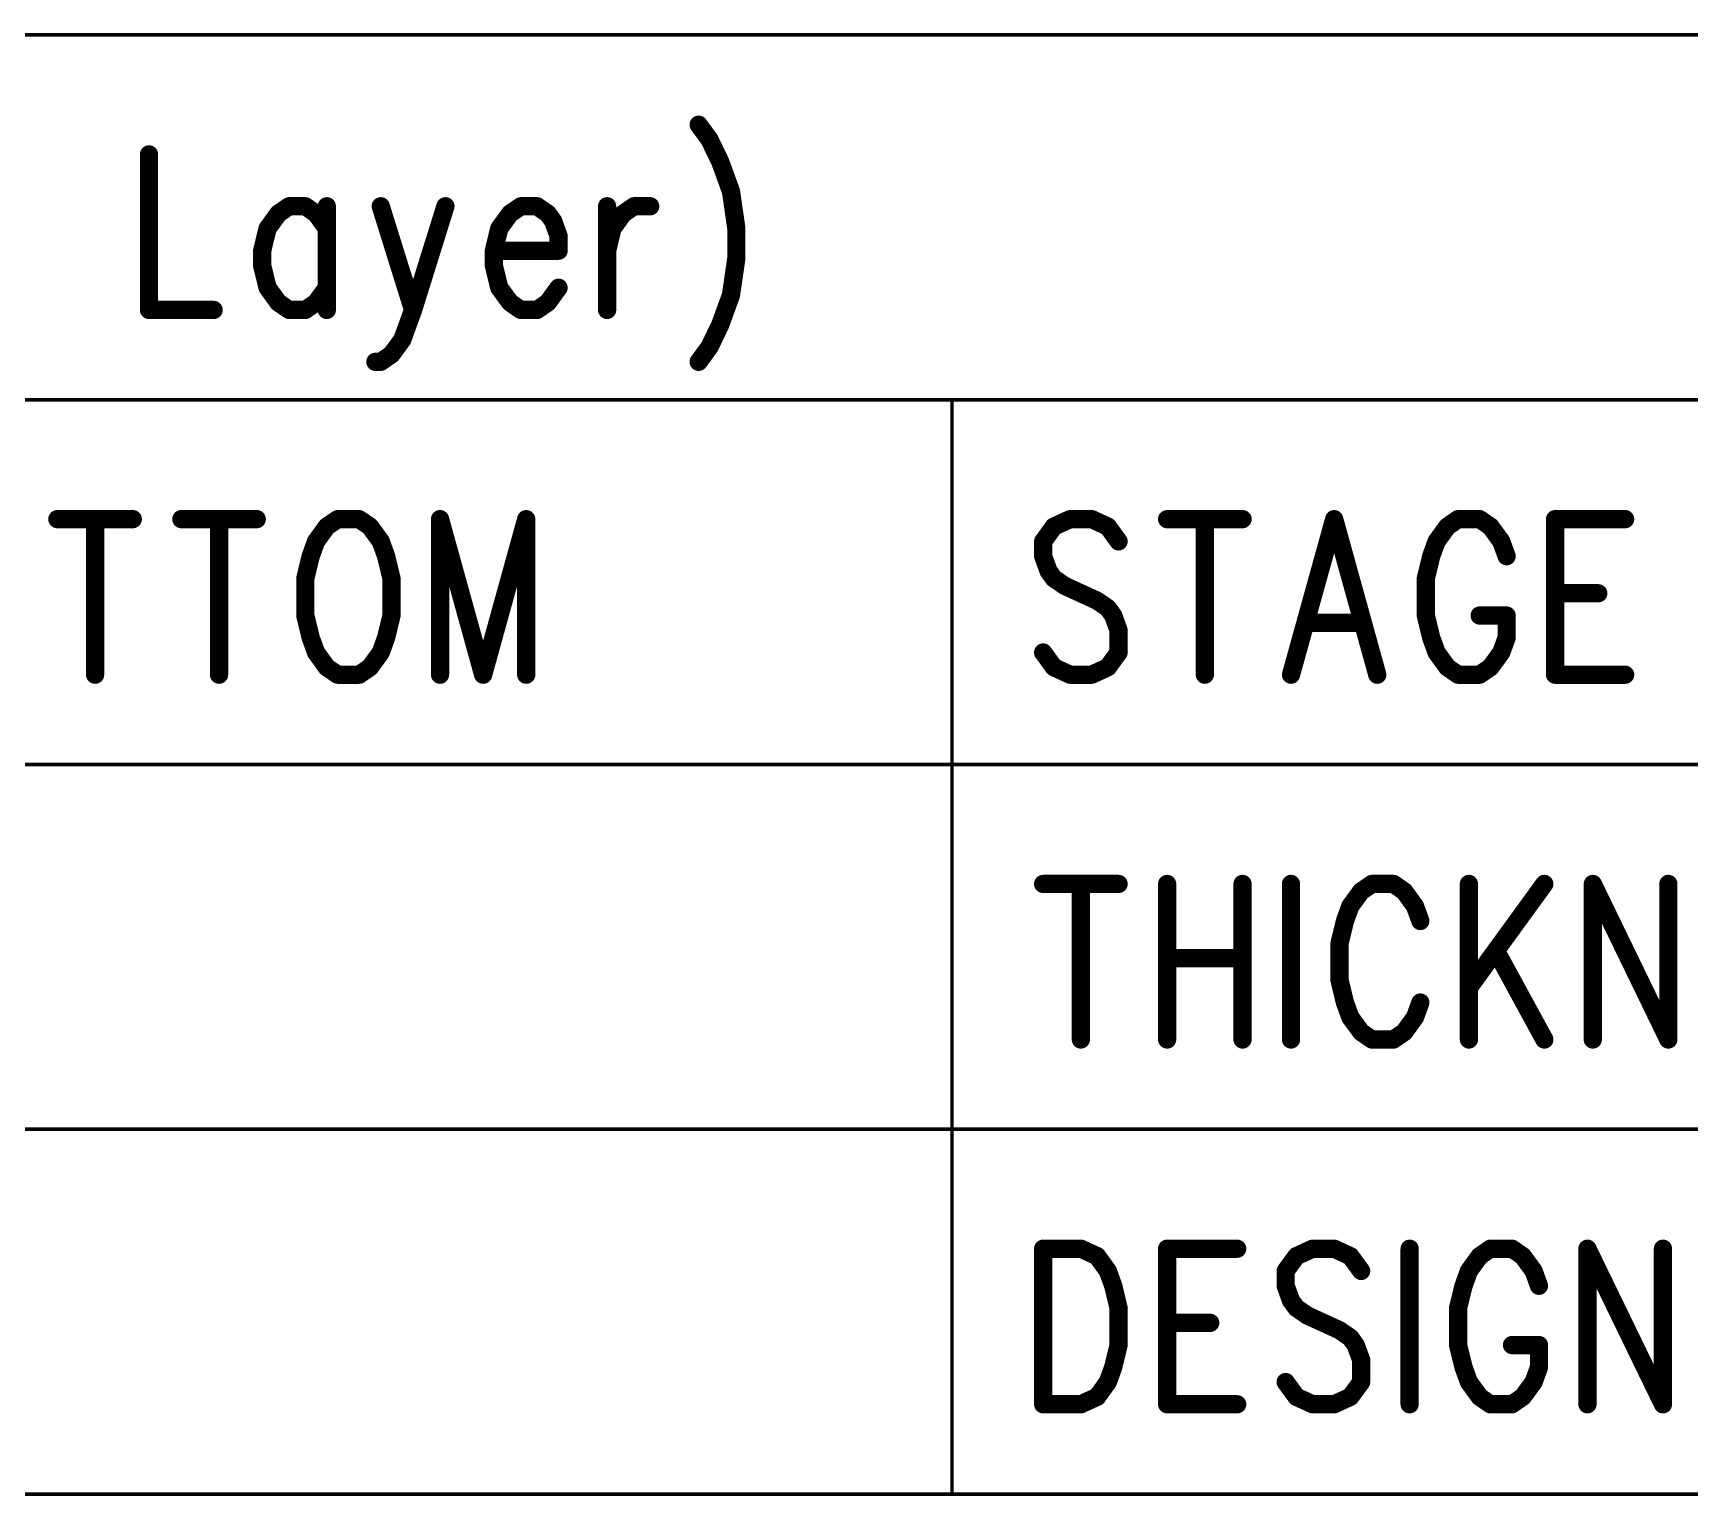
# Model space of a CAD drawing. Extents: x 100 to 128.6, y 94 to 134.1.
# Drawn here: x 107.481 to 112.023, y 93.995 to 98.005 of the extents above; entities that cross this region are included whole.
import ezdxf

# ---------------------------------------------------------------- set-up
doc = ezdxf.new("R2010")
doc.units = 0
doc.layers.get('0').update_dxf_attribs({"linetype": 'CONTINUOUS'})
doc.layers.add('MASK-BOTTOM_PHO', color=5, linetype='CONTINUOUS')
doc.layers.add('SILK-BOTTOM_PHO', color=14, linetype='CONTINUOUS')

# ---------------------------------------------------------------- blocks, each defined once
blk = doc.blocks.new('ROUND_117')
at = {"const_width": 0.02502}
blk.add_lwpolyline([(-0.01251, 0, 1), (0.01251, 0, 1)], format="xyb", close=True, dxfattribs=at)
blk = doc.blocks.new('ROUND_233')
at = {"const_width": 0.004952}
blk.add_lwpolyline([(-0.002476, 0, 1), (0.002476, 0, 1)], format="xyb", close=True, dxfattribs=at)

msp = doc.modelspace()

# ---------------------------------------------------------------- linework, layer by layer
at = {"layer": 'MASK-BOTTOM_PHO'}
for points, const_width in [([(121.249948, 98.000058), (100.24999, 98.000058)], 0.009906), ([(109.305598, 97.753932), (109.335316, 97.713292)], 0.050038), ([(109.335316, 97.713292), (109.36478, 97.652332)], 0.050038), ([(107.79887, 97.672652), (107.79887, 97.246186)], 0.050038), ([(109.36478, 97.652332), (109.394244, 97.571052)], 0.050038), ([(108.182918, 97.530412), (108.153454, 97.510092)], 0.050038), ([(108.227368, 97.530412), (108.182918, 97.530412)], 0.050038), ([(108.256832, 97.510092), (108.227368, 97.530412)], 0.050038), ([(108.286296, 97.530412), (108.286296, 97.246186)], 0.050038), ([(108.434124, 97.530412), (108.52277, 97.246186)], 0.050038), ([(108.611416, 97.530412), (108.52277, 97.246186)], 0.050038), ([(108.818172, 97.530412), (108.788708, 97.510092)], 0.050038), ([(108.862622, 97.530412), (108.818172, 97.530412)], 0.050038), ([(108.892086, 97.510092), (108.862622, 97.530412)], 0.050038), ([(109.054646, 97.530412), (109.054646, 97.246186)], 0.050038), ([(109.098842, 97.510092), (109.128306, 97.530412)], 0.050038), ([(109.128306, 97.530412), (109.172756, 97.530412)], 0.050038), ([(109.394244, 97.571052), (109.408976, 97.469452)], 0.050038), ([(108.153454, 97.510092), (108.12399, 97.469452)], 0.050038), ([(108.286296, 97.469452), (108.256832, 97.510092)], 0.050038), ([(108.788708, 97.510092), (108.75899, 97.469452)], 0.050038), ([(108.906818, 97.489772), (108.892086, 97.510092)], 0.050038), ([(108.92155, 97.449132), (108.906818, 97.489772)], 0.050038), ([(109.069378, 97.469452), (109.098842, 97.510092)], 0.050038), ([(108.12399, 97.469452), (108.109004, 97.408492)], 0.050038), ([(108.75899, 97.469452), (108.744258, 97.408492)], 0.050038), ([(108.92155, 97.408492), (108.92155, 97.449132)], 0.050038), ([(109.054646, 97.408492), (109.069378, 97.469452)], 0.050038), ([(109.408976, 97.469452), (109.408976, 97.388172)], 0.050038), ([(108.109004, 97.408492), (108.109004, 97.367852)], 0.050038), ([(108.744258, 97.408492), (108.92155, 97.408492)], 0.050038), ([(108.744258, 97.408492), (108.744258, 97.367852)], 0.050038), ([(108.109004, 97.367852), (108.12399, 97.307146)], 0.050038), ([(108.744258, 97.367852), (108.75899, 97.307146)], 0.050038), ([(109.408976, 97.388172), (109.394244, 97.286826)], 0.050038), ([(108.12399, 97.307146), (108.153454, 97.266506)], 0.050038), ([(108.256832, 97.266506), (108.286296, 97.307146)], 0.050038), ([(108.75899, 97.307146), (108.788708, 97.266506)], 0.050038), ([(108.892086, 97.266506), (108.92155, 97.307146)], 0.050038), ([(108.153454, 97.266506), (108.182918, 97.246186)], 0.050038), ([(108.227368, 97.246186), (108.256832, 97.266506)], 0.050038), ([(108.788708, 97.266506), (108.818172, 97.246186)], 0.050038), ([(108.862622, 97.246186), (108.892086, 97.266506)], 0.050038), ([(109.394244, 97.286826), (109.36478, 97.205546)], 0.050038), ([(107.79887, 97.246186), (107.976162, 97.246186)], 0.050038), ([(108.182918, 97.246186), (108.227368, 97.246186)], 0.050038), ([(108.52277, 97.246186), (108.493306, 97.164906)], 0.050038), ([(108.818172, 97.246186), (108.862622, 97.246186)], 0.050038), ([(108.493306, 97.164906), (108.463588, 97.124266)], 0.050038), ([(109.36478, 97.205546), (109.335316, 97.144586)], 0.050038), ([(108.463588, 97.124266), (108.434124, 97.103946)], 0.050038), ([(109.335316, 97.144586), (109.305598, 97.103946)], 0.050038), ([(108.434124, 97.103946), (108.419392, 97.103946)], 0.050038), ([(115.750086, 97.00006), (100.000054, 97.00006)], 0.009906), ([(110.000034, 97.00006), (110.000034, 94.000066)], 0.009906), ([(107.547664, 96.672654), (107.75442, 96.672654)], 0.050038), ([(107.651042, 96.672654), (107.651042, 96.246188)], 0.050038), ([(107.887516, 96.672654), (108.094272, 96.672654)], 0.050038), ([(107.990894, 96.672654), (107.990894, 96.246188)], 0.050038), ([(108.316014, 96.672654), (108.286296, 96.652334)], 0.050038), ([(108.374942, 96.672654), (108.316014, 96.672654)], 0.050038), ([(108.40466, 96.652334), (108.374942, 96.672654)], 0.050038), ([(108.596684, 96.672654), (108.596684, 96.246188)], 0.050038), ([(108.596684, 96.672654), (108.714794, 96.246188)], 0.050038), ([(108.832904, 96.672654), (108.714794, 96.246188)], 0.050038), ([(108.832904, 96.672654), (108.832904, 96.246188)], 0.050038), ([(110.323884, 96.672654), (110.279434, 96.652334)], 0.050038), ([(110.383066, 96.672654), (110.323884, 96.672654)], 0.050038), ([(110.427262, 96.652334), (110.383066, 96.672654)], 0.050038), ([(110.589822, 96.672654), (110.796578, 96.672654)], 0.050038), ([(110.6932, 96.672654), (110.6932, 96.246188)], 0.050038), ([(111.047784, 96.672654), (110.92942, 96.246188)], 0.050038), ([(111.047784, 96.672654), (111.165894, 96.246188)], 0.050038), ([(111.387382, 96.672654), (111.357918, 96.652334)], 0.050038), ([(111.446564, 96.672654), (111.387382, 96.672654)], 0.050038), ([(111.476028, 96.652334), (111.446564, 96.672654)], 0.050038), ([(111.65332, 96.672654), (111.65332, 96.246188)], 0.050038), ([(111.65332, 96.672654), (111.845344, 96.672654)], 0.050038), ([(108.286296, 96.652334), (108.256832, 96.611694)], 0.050038), ([(108.434124, 96.611694), (108.40466, 96.652334)], 0.050038), ([(110.279434, 96.652334), (110.24997, 96.611694)], 0.050038), ([(110.456726, 96.611694), (110.427262, 96.652334)], 0.050038), ([(111.357918, 96.652334), (111.328454, 96.611694)], 0.050038), ([(111.505746, 96.611694), (111.476028, 96.652334)], 0.050038), ([(108.256832, 96.611694), (108.2421, 96.571054)], 0.050038), ([(108.448856, 96.571054), (108.434124, 96.611694)], 0.050038), ([(110.24997, 96.611694), (110.24997, 96.571054)], 0.050038), ([(111.328454, 96.611694), (111.313722, 96.571054)], 0.050038), ([(111.520478, 96.571054), (111.505746, 96.611694)], 0.050038), ([(108.2421, 96.571054), (108.227368, 96.510094)], 0.050038), ([(108.463588, 96.510094), (108.448856, 96.571054)], 0.050038), ([(110.24997, 96.571054), (110.264702, 96.530414)], 0.050038), ([(110.264702, 96.530414), (110.279434, 96.510094)], 0.050038), ([(111.313722, 96.571054), (111.29899, 96.510094)], 0.050038), ([(108.227368, 96.510094), (108.227368, 96.408494)], 0.050038), ([(108.463588, 96.408494), (108.463588, 96.510094)], 0.050038), ([(110.279434, 96.510094), (110.309152, 96.489774)], 0.050038), ([(110.309152, 96.489774), (110.397798, 96.449134)], 0.050038), ([(111.29899, 96.510094), (111.29899, 96.408494)], 0.050038), ([(110.397798, 96.449134), (110.427262, 96.428814)], 0.050038), ([(111.65332, 96.469454), (111.771684, 96.469454)], 0.050038), ([(108.227368, 96.408494), (108.2421, 96.347534)], 0.050038), ([(108.448856, 96.347534), (108.463588, 96.408494)], 0.050038), ([(110.427262, 96.428814), (110.441994, 96.408494)], 0.050038), ([(110.441994, 96.408494), (110.456726, 96.367854)], 0.050038), ([(111.29899, 96.408494), (111.313722, 96.347534)], 0.050038), ([(111.446564, 96.408494), (111.520478, 96.408494)], 0.050038), ([(111.520478, 96.347534), (111.520478, 96.408494)], 0.050038), ([(108.2421, 96.347534), (108.256832, 96.307148)], 0.050038), ([(108.434124, 96.307148), (108.448856, 96.347534)], 0.050038), ([(110.456726, 96.367854), (110.456726, 96.307148)], 0.050038), ([(110.97387, 96.388174), (111.121698, 96.388174)], 0.050038), ([(111.313722, 96.347534), (111.328454, 96.307148)], 0.050038), ([(111.505746, 96.307148), (111.520478, 96.347534)], 0.050038), ([(108.256832, 96.307148), (108.286296, 96.266508)], 0.050038), ([(108.40466, 96.266508), (108.434124, 96.307148)], 0.050038), ([(110.279434, 96.266508), (110.24997, 96.307148)], 0.050038), ([(110.456726, 96.307148), (110.427262, 96.266508)], 0.050038), ([(111.328454, 96.307148), (111.357918, 96.266508)], 0.050038), ([(111.476028, 96.266508), (111.505746, 96.307148)], 0.050038), ([(108.286296, 96.266508), (108.316014, 96.246188)], 0.050038), ([(108.374942, 96.246188), (108.40466, 96.266508)], 0.050038), ([(110.323884, 96.246188), (110.279434, 96.266508)], 0.050038), ([(110.427262, 96.266508), (110.383066, 96.246188)], 0.050038), ([(111.357918, 96.266508), (111.387382, 96.246188)], 0.050038), ([(111.446564, 96.246188), (111.476028, 96.266508)], 0.050038), ([(108.316014, 96.246188), (108.374942, 96.246188)], 0.050038), ([(110.383066, 96.246188), (110.323884, 96.246188)], 0.050038), ([(111.387382, 96.246188), (111.446564, 96.246188)], 0.050038), ([(111.65332, 96.246188), (111.845344, 96.246188)], 0.050038), ([(115.750086, 96.000062), (100.000054, 96.000062)], 0.009906), ([(110.24997, 95.672656), (110.456726, 95.672656)], 0.050038), ([(110.353348, 95.672656), (110.353348, 95.24619)], 0.050038), ([(110.589822, 95.672656), (110.589822, 95.24619)], 0.050038), ([(110.796578, 95.672656), (110.796578, 95.24619)], 0.050038), ([(110.92942, 95.672656), (110.92942, 95.24619)], 0.050038), ([(111.151162, 95.672656), (111.121698, 95.652336)], 0.050038), ([(111.210344, 95.672656), (111.151162, 95.672656)], 0.050038), ([(111.239808, 95.652336), (111.210344, 95.672656)], 0.050038), ([(111.4171, 95.672656), (111.4171, 95.24619)], 0.050038), ([(111.623856, 95.672656), (111.4171, 95.388176)], 0.050038), ([(111.756698, 95.672656), (111.756698, 95.24619)], 0.050038), ([(111.756698, 95.672656), (111.963708, 95.24619)], 0.050038), ([(111.963708, 95.672656), (111.963708, 95.24619)], 0.050038), ([(111.121698, 95.652336), (111.09198, 95.611696)], 0.050038), ([(111.269272, 95.611696), (111.239808, 95.652336)], 0.050038), ([(111.09198, 95.611696), (111.077248, 95.571056)], 0.050038), ([(111.284004, 95.571056), (111.269272, 95.611696)], 0.050038), ([(111.077248, 95.571056), (111.062516, 95.510096)], 0.050038), ([(111.062516, 95.510096), (111.062516, 95.408496)], 0.050038), ([(111.491014, 95.489776), (111.623856, 95.24619)], 0.050038), ([(110.589822, 95.469456), (110.796578, 95.469456)], 0.050038), ([(111.062516, 95.408496), (111.077248, 95.347536)], 0.050038), ([(111.077248, 95.347536), (111.09198, 95.30715)], 0.050038), ([(111.269272, 95.30715), (111.284004, 95.347536)], 0.050038), ([(111.09198, 95.30715), (111.121698, 95.26651)], 0.050038), ([(111.239808, 95.26651), (111.269272, 95.30715)], 0.050038), ([(111.121698, 95.26651), (111.151162, 95.24619)], 0.050038), ([(111.210344, 95.24619), (111.239808, 95.26651)], 0.050038), ([(111.151162, 95.24619), (111.210344, 95.24619)], 0.050038), ([(115.750086, 95.000064), (100.000054, 95.000064)], 0.009906), ([(110.24997, 94.672658), (110.24997, 94.246192)], 0.050038), ([(110.24997, 94.672658), (110.353348, 94.672658)], 0.050038), ([(110.353348, 94.672658), (110.397798, 94.652338)], 0.050038), ([(110.589822, 94.672658), (110.589822, 94.246192)], 0.050038), ([(110.589822, 94.672658), (110.781846, 94.672658)], 0.050038), ([(110.988602, 94.672658), (110.944406, 94.652338)], 0.050038), ([(111.047784, 94.672658), (110.988602, 94.672658)], 0.050038), ([(111.09198, 94.652338), (111.047784, 94.672658)], 0.050038), ([(111.25454, 94.672658), (111.25454, 94.246192)], 0.050038), ([(111.476028, 94.672658), (111.446564, 94.652338)], 0.050038), ([(111.53521, 94.672658), (111.476028, 94.672658)], 0.050038), ([(111.564674, 94.652338), (111.53521, 94.672658)], 0.050038), ([(111.741966, 94.672658), (111.741966, 94.246192)], 0.050038), ([(111.741966, 94.672658), (111.948976, 94.246192)], 0.050038), ([(111.948976, 94.672658), (111.948976, 94.246192)], 0.050038), ([(110.397798, 94.652338), (110.427262, 94.611698)], 0.050038), ([(110.944406, 94.652338), (110.914688, 94.611698)], 0.050038), ([(111.121698, 94.611698), (111.09198, 94.652338)], 0.050038), ([(111.446564, 94.652338), (111.4171, 94.611698)], 0.050038), ([(111.594392, 94.611698), (111.564674, 94.652338)], 0.050038), ([(110.427262, 94.611698), (110.441994, 94.571058)], 0.050038), ([(110.914688, 94.611698), (110.914688, 94.571058)], 0.050038), ([(111.4171, 94.611698), (111.402368, 94.571058)], 0.050038), ([(111.609124, 94.571058), (111.594392, 94.611698)], 0.050038), ([(110.441994, 94.571058), (110.456726, 94.510098)], 0.050038), ([(110.914688, 94.571058), (110.92942, 94.530418)], 0.050038), ([(110.92942, 94.530418), (110.944406, 94.510098)], 0.050038), ([(111.402368, 94.571058), (111.387382, 94.510098)], 0.050038), ([(110.456726, 94.510098), (110.456726, 94.408498)], 0.050038), ([(110.944406, 94.510098), (110.97387, 94.489778)], 0.050038), ([(110.97387, 94.489778), (111.062516, 94.449138)], 0.050038), ([(111.387382, 94.510098), (111.387382, 94.408498)], 0.050038), ([(110.589822, 94.469458), (110.707932, 94.469458)], 0.050038), ([(111.062516, 94.449138), (111.09198, 94.428818)], 0.050038), ([(110.456726, 94.408498), (110.441994, 94.347538)], 0.050038), ([(111.09198, 94.428818), (111.106712, 94.408498)], 0.050038), ([(111.106712, 94.408498), (111.121698, 94.367858)], 0.050038), ([(111.387382, 94.408498), (111.402368, 94.347538)], 0.050038), ([(111.53521, 94.408498), (111.609124, 94.408498)], 0.050038), ([(111.609124, 94.347538), (111.609124, 94.408498)], 0.050038), ([(111.121698, 94.367858), (111.121698, 94.307152)], 0.050038), ([(110.427262, 94.307152), (110.397798, 94.266512)], 0.050038), ([(110.441994, 94.347538), (110.427262, 94.307152)], 0.050038), ([(110.944406, 94.266512), (110.914688, 94.307152)], 0.050038), ([(111.121698, 94.307152), (111.09198, 94.266512)], 0.050038), ([(111.402368, 94.347538), (111.4171, 94.307152)], 0.050038), ([(111.4171, 94.307152), (111.446564, 94.266512)], 0.050038), ([(111.564674, 94.266512), (111.594392, 94.307152)], 0.050038), ([(111.594392, 94.307152), (111.609124, 94.347538)], 0.050038), ([(110.397798, 94.266512), (110.353348, 94.246192)], 0.050038), ([(110.988602, 94.246192), (110.944406, 94.266512)], 0.050038), ([(111.09198, 94.266512), (111.047784, 94.246192)], 0.050038), ([(111.446564, 94.266512), (111.476028, 94.246192)], 0.050038), ([(111.53521, 94.246192), (111.564674, 94.266512)], 0.050038), ([(110.353348, 94.246192), (110.24997, 94.246192)], 0.050038), ([(110.589822, 94.246192), (110.781846, 94.246192)], 0.050038), ([(111.047784, 94.246192), (110.988602, 94.246192)], 0.050038), ([(111.476028, 94.246192), (111.53521, 94.246192)], 0.050038), ([(100.24999, 94.000066), (121.249948, 94.000066)], 0.009906)]:
    msp.add_lwpolyline(points, dxfattribs=dict(at, const_width=const_width))
at = {"layer": 'SILK-BOTTOM_PHO'}
for points, const_width in [([(121.249948, 98.000058), (100.24999, 98.000058)], 0.009906), ([(109.305598, 97.753932), (109.335316, 97.713292)], 0.050038), ([(109.335316, 97.713292), (109.36478, 97.652332)], 0.050038), ([(107.79887, 97.672652), (107.79887, 97.246186)], 0.050038), ([(109.36478, 97.652332), (109.394244, 97.571052)], 0.050038), ([(108.182918, 97.530412), (108.153454, 97.510092)], 0.050038), ([(108.227368, 97.530412), (108.182918, 97.530412)], 0.050038), ([(108.256832, 97.510092), (108.227368, 97.530412)], 0.050038), ([(108.286296, 97.530412), (108.286296, 97.246186)], 0.050038), ([(108.434124, 97.530412), (108.52277, 97.246186)], 0.050038), ([(108.611416, 97.530412), (108.52277, 97.246186)], 0.050038), ([(108.818172, 97.530412), (108.788708, 97.510092)], 0.050038), ([(108.862622, 97.530412), (108.818172, 97.530412)], 0.050038), ([(108.892086, 97.510092), (108.862622, 97.530412)], 0.050038), ([(109.054646, 97.530412), (109.054646, 97.246186)], 0.050038), ([(109.098842, 97.510092), (109.128306, 97.530412)], 0.050038), ([(109.128306, 97.530412), (109.172756, 97.530412)], 0.050038), ([(109.394244, 97.571052), (109.408976, 97.469452)], 0.050038), ([(108.153454, 97.510092), (108.12399, 97.469452)], 0.050038), ([(108.286296, 97.469452), (108.256832, 97.510092)], 0.050038), ([(108.788708, 97.510092), (108.75899, 97.469452)], 0.050038), ([(108.906818, 97.489772), (108.892086, 97.510092)], 0.050038), ([(108.92155, 97.449132), (108.906818, 97.489772)], 0.050038), ([(109.069378, 97.469452), (109.098842, 97.510092)], 0.050038), ([(108.12399, 97.469452), (108.109004, 97.408492)], 0.050038), ([(108.75899, 97.469452), (108.744258, 97.408492)], 0.050038), ([(108.92155, 97.408492), (108.92155, 97.449132)], 0.050038), ([(109.054646, 97.408492), (109.069378, 97.469452)], 0.050038), ([(109.408976, 97.469452), (109.408976, 97.388172)], 0.050038), ([(108.109004, 97.408492), (108.109004, 97.367852)], 0.050038), ([(108.744258, 97.408492), (108.92155, 97.408492)], 0.050038), ([(108.744258, 97.408492), (108.744258, 97.367852)], 0.050038), ([(108.109004, 97.367852), (108.12399, 97.307146)], 0.050038), ([(108.744258, 97.367852), (108.75899, 97.307146)], 0.050038), ([(109.408976, 97.388172), (109.394244, 97.286826)], 0.050038), ([(108.12399, 97.307146), (108.153454, 97.266506)], 0.050038), ([(108.256832, 97.266506), (108.286296, 97.307146)], 0.050038), ([(108.75899, 97.307146), (108.788708, 97.266506)], 0.050038), ([(108.892086, 97.266506), (108.92155, 97.307146)], 0.050038), ([(108.153454, 97.266506), (108.182918, 97.246186)], 0.050038), ([(108.227368, 97.246186), (108.256832, 97.266506)], 0.050038), ([(108.788708, 97.266506), (108.818172, 97.246186)], 0.050038), ([(108.862622, 97.246186), (108.892086, 97.266506)], 0.050038), ([(109.394244, 97.286826), (109.36478, 97.205546)], 0.050038), ([(107.79887, 97.246186), (107.976162, 97.246186)], 0.050038), ([(108.182918, 97.246186), (108.227368, 97.246186)], 0.050038), ([(108.52277, 97.246186), (108.493306, 97.164906)], 0.050038), ([(108.818172, 97.246186), (108.862622, 97.246186)], 0.050038), ([(108.493306, 97.164906), (108.463588, 97.124266)], 0.050038), ([(109.36478, 97.205546), (109.335316, 97.144586)], 0.050038), ([(108.463588, 97.124266), (108.434124, 97.103946)], 0.050038), ([(109.335316, 97.144586), (109.305598, 97.103946)], 0.050038), ([(108.434124, 97.103946), (108.419392, 97.103946)], 0.050038), ([(115.750086, 97.00006), (100.000054, 97.00006)], 0.009906), ([(110.000034, 97.00006), (110.000034, 94.000066)], 0.009906), ([(110.323884, 96.672654), (110.279434, 96.652334)], 0.050038), ([(110.383066, 96.672654), (110.323884, 96.672654)], 0.050038), ([(110.427262, 96.652334), (110.383066, 96.672654)], 0.050038), ([(110.589822, 96.672654), (110.796578, 96.672654)], 0.050038), ([(110.6932, 96.672654), (110.6932, 96.246188)], 0.050038), ([(111.047784, 96.672654), (110.92942, 96.246188)], 0.050038), ([(111.047784, 96.672654), (111.165894, 96.246188)], 0.050038), ([(111.387382, 96.672654), (111.357918, 96.652334)], 0.050038), ([(111.446564, 96.672654), (111.387382, 96.672654)], 0.050038), ([(111.476028, 96.652334), (111.446564, 96.672654)], 0.050038), ([(111.65332, 96.672654), (111.65332, 96.246188)], 0.050038), ([(111.65332, 96.672654), (111.845344, 96.672654)], 0.050038), ([(110.279434, 96.652334), (110.24997, 96.611694)], 0.050038), ([(110.456726, 96.611694), (110.427262, 96.652334)], 0.050038), ([(111.357918, 96.652334), (111.328454, 96.611694)], 0.050038), ([(111.505746, 96.611694), (111.476028, 96.652334)], 0.050038), ([(110.24997, 96.611694), (110.24997, 96.571054)], 0.050038), ([(111.328454, 96.611694), (111.313722, 96.571054)], 0.050038), ([(111.520478, 96.571054), (111.505746, 96.611694)], 0.050038), ([(110.24997, 96.571054), (110.264702, 96.530414)], 0.050038), ([(110.264702, 96.530414), (110.279434, 96.510094)], 0.050038), ([(111.313722, 96.571054), (111.29899, 96.510094)], 0.050038), ([(110.279434, 96.510094), (110.309152, 96.489774)], 0.050038), ([(110.309152, 96.489774), (110.397798, 96.449134)], 0.050038), ([(111.29899, 96.510094), (111.29899, 96.408494)], 0.050038), ([(110.397798, 96.449134), (110.427262, 96.428814)], 0.050038), ([(111.65332, 96.469454), (111.771684, 96.469454)], 0.050038), ([(110.427262, 96.428814), (110.441994, 96.408494)], 0.050038), ([(110.441994, 96.408494), (110.456726, 96.367854)], 0.050038), ([(111.29899, 96.408494), (111.313722, 96.347534)], 0.050038), ([(111.446564, 96.408494), (111.520478, 96.408494)], 0.050038), ([(111.520478, 96.347534), (111.520478, 96.408494)], 0.050038), ([(110.456726, 96.367854), (110.456726, 96.307148)], 0.050038), ([(110.97387, 96.388174), (111.121698, 96.388174)], 0.050038), ([(111.313722, 96.347534), (111.328454, 96.307148)], 0.050038), ([(111.505746, 96.307148), (111.520478, 96.347534)], 0.050038), ([(110.279434, 96.266508), (110.24997, 96.307148)], 0.050038), ([(110.456726, 96.307148), (110.427262, 96.266508)], 0.050038), ([(111.328454, 96.307148), (111.357918, 96.266508)], 0.050038), ([(111.476028, 96.266508), (111.505746, 96.307148)], 0.050038), ([(110.323884, 96.246188), (110.279434, 96.266508)], 0.050038), ([(110.427262, 96.266508), (110.383066, 96.246188)], 0.050038), ([(111.357918, 96.266508), (111.387382, 96.246188)], 0.050038), ([(111.446564, 96.246188), (111.476028, 96.266508)], 0.050038), ([(110.383066, 96.246188), (110.323884, 96.246188)], 0.050038), ([(111.387382, 96.246188), (111.446564, 96.246188)], 0.050038), ([(111.65332, 96.246188), (111.845344, 96.246188)], 0.050038), ([(115.750086, 96.000062), (100.000054, 96.000062)], 0.009906), ([(110.24997, 95.672656), (110.456726, 95.672656)], 0.050038), ([(110.353348, 95.672656), (110.353348, 95.24619)], 0.050038), ([(110.589822, 95.672656), (110.589822, 95.24619)], 0.050038), ([(110.796578, 95.672656), (110.796578, 95.24619)], 0.050038), ([(110.92942, 95.672656), (110.92942, 95.24619)], 0.050038), ([(111.151162, 95.672656), (111.121698, 95.652336)], 0.050038), ([(111.210344, 95.672656), (111.151162, 95.672656)], 0.050038), ([(111.239808, 95.652336), (111.210344, 95.672656)], 0.050038), ([(111.4171, 95.672656), (111.4171, 95.24619)], 0.050038), ([(111.623856, 95.672656), (111.4171, 95.388176)], 0.050038), ([(111.756698, 95.672656), (111.756698, 95.24619)], 0.050038), ([(111.756698, 95.672656), (111.963708, 95.24619)], 0.050038), ([(111.963708, 95.672656), (111.963708, 95.24619)], 0.050038), ([(111.121698, 95.652336), (111.09198, 95.611696)], 0.050038), ([(111.269272, 95.611696), (111.239808, 95.652336)], 0.050038), ([(111.09198, 95.611696), (111.077248, 95.571056)], 0.050038), ([(111.284004, 95.571056), (111.269272, 95.611696)], 0.050038), ([(111.077248, 95.571056), (111.062516, 95.510096)], 0.050038), ([(111.062516, 95.510096), (111.062516, 95.408496)], 0.050038), ([(111.491014, 95.489776), (111.623856, 95.24619)], 0.050038), ([(110.589822, 95.469456), (110.796578, 95.469456)], 0.050038), ([(111.062516, 95.408496), (111.077248, 95.347536)], 0.050038), ([(111.077248, 95.347536), (111.09198, 95.30715)], 0.050038), ([(111.269272, 95.30715), (111.284004, 95.347536)], 0.050038), ([(111.09198, 95.30715), (111.121698, 95.26651)], 0.050038), ([(111.239808, 95.26651), (111.269272, 95.30715)], 0.050038), ([(111.121698, 95.26651), (111.151162, 95.24619)], 0.050038), ([(111.210344, 95.24619), (111.239808, 95.26651)], 0.050038), ([(111.151162, 95.24619), (111.210344, 95.24619)], 0.050038), ([(115.750086, 95.000064), (100.000054, 95.000064)], 0.009906), ([(110.24997, 94.672658), (110.24997, 94.246192)], 0.050038), ([(110.24997, 94.672658), (110.353348, 94.672658)], 0.050038), ([(110.353348, 94.672658), (110.397798, 94.652338)], 0.050038), ([(110.589822, 94.672658), (110.589822, 94.246192)], 0.050038), ([(110.589822, 94.672658), (110.781846, 94.672658)], 0.050038), ([(110.988602, 94.672658), (110.944406, 94.652338)], 0.050038), ([(111.047784, 94.672658), (110.988602, 94.672658)], 0.050038), ([(111.09198, 94.652338), (111.047784, 94.672658)], 0.050038), ([(111.25454, 94.672658), (111.25454, 94.246192)], 0.050038), ([(111.476028, 94.672658), (111.446564, 94.652338)], 0.050038), ([(111.53521, 94.672658), (111.476028, 94.672658)], 0.050038), ([(111.564674, 94.652338), (111.53521, 94.672658)], 0.050038), ([(111.741966, 94.672658), (111.741966, 94.246192)], 0.050038), ([(111.741966, 94.672658), (111.948976, 94.246192)], 0.050038), ([(111.948976, 94.672658), (111.948976, 94.246192)], 0.050038), ([(110.397798, 94.652338), (110.427262, 94.611698)], 0.050038), ([(110.944406, 94.652338), (110.914688, 94.611698)], 0.050038), ([(111.121698, 94.611698), (111.09198, 94.652338)], 0.050038), ([(111.446564, 94.652338), (111.4171, 94.611698)], 0.050038), ([(111.594392, 94.611698), (111.564674, 94.652338)], 0.050038), ([(110.427262, 94.611698), (110.441994, 94.571058)], 0.050038), ([(110.914688, 94.611698), (110.914688, 94.571058)], 0.050038), ([(111.4171, 94.611698), (111.402368, 94.571058)], 0.050038), ([(111.609124, 94.571058), (111.594392, 94.611698)], 0.050038), ([(110.441994, 94.571058), (110.456726, 94.510098)], 0.050038), ([(110.914688, 94.571058), (110.92942, 94.530418)], 0.050038), ([(110.92942, 94.530418), (110.944406, 94.510098)], 0.050038), ([(111.402368, 94.571058), (111.387382, 94.510098)], 0.050038), ([(110.456726, 94.510098), (110.456726, 94.408498)], 0.050038), ([(110.944406, 94.510098), (110.97387, 94.489778)], 0.050038), ([(110.97387, 94.489778), (111.062516, 94.449138)], 0.050038), ([(111.387382, 94.510098), (111.387382, 94.408498)], 0.050038), ([(110.589822, 94.469458), (110.707932, 94.469458)], 0.050038), ([(111.062516, 94.449138), (111.09198, 94.428818)], 0.050038), ([(110.456726, 94.408498), (110.441994, 94.347538)], 0.050038), ([(111.09198, 94.428818), (111.106712, 94.408498)], 0.050038), ([(111.106712, 94.408498), (111.121698, 94.367858)], 0.050038), ([(111.387382, 94.408498), (111.402368, 94.347538)], 0.050038), ([(111.53521, 94.408498), (111.609124, 94.408498)], 0.050038), ([(111.609124, 94.347538), (111.609124, 94.408498)], 0.050038), ([(111.121698, 94.367858), (111.121698, 94.307152)], 0.050038), ([(110.427262, 94.307152), (110.397798, 94.266512)], 0.050038), ([(110.441994, 94.347538), (110.427262, 94.307152)], 0.050038), ([(110.944406, 94.266512), (110.914688, 94.307152)], 0.050038), ([(111.121698, 94.307152), (111.09198, 94.266512)], 0.050038), ([(111.402368, 94.347538), (111.4171, 94.307152)], 0.050038), ([(111.4171, 94.307152), (111.446564, 94.266512)], 0.050038), ([(111.564674, 94.266512), (111.594392, 94.307152)], 0.050038), ([(111.594392, 94.307152), (111.609124, 94.347538)], 0.050038), ([(110.397798, 94.266512), (110.353348, 94.246192)], 0.050038), ([(110.988602, 94.246192), (110.944406, 94.266512)], 0.050038), ([(111.09198, 94.266512), (111.047784, 94.246192)], 0.050038), ([(111.446564, 94.266512), (111.476028, 94.246192)], 0.050038), ([(111.53521, 94.246192), (111.564674, 94.266512)], 0.050038), ([(110.353348, 94.246192), (110.24997, 94.246192)], 0.050038), ([(110.589822, 94.246192), (110.781846, 94.246192)], 0.050038), ([(111.047784, 94.246192), (110.988602, 94.246192)], 0.050038), ([(111.476028, 94.246192), (111.53521, 94.246192)], 0.050038), ([(100.24999, 94.000066), (121.249948, 94.000066)], 0.009906)]:
    msp.add_lwpolyline(points, dxfattribs=dict(at, const_width=const_width))

# ---------------------------------------------------------------- block references
at = {"layer": 'MASK-BOTTOM_PHO'}
for name, p in [('ROUND_117', (109.305598, 97.753932)), ('ROUND_117', (109.335316, 97.713292)), ('ROUND_117', (107.79887, 97.672652)), ('ROUND_117', (109.36478, 97.652332)), ('ROUND_117', (108.182918, 97.530412)), ('ROUND_117', (108.227368, 97.530412)), ('ROUND_117', (108.286296, 97.530412)), ('ROUND_117', (108.434124, 97.530412)), ('ROUND_117', (108.611416, 97.530412)), ('ROUND_117', (108.818172, 97.530412)), ('ROUND_117', (108.862622, 97.530412)), ('ROUND_117', (109.054646, 97.530412)), ('ROUND_117', (109.128306, 97.530412)), ('ROUND_117', (109.172756, 97.530412)), ('ROUND_117', (109.394244, 97.571052)), ('ROUND_117', (108.153454, 97.510092)), ('ROUND_117', (108.256832, 97.510092)), ('ROUND_117', (108.788708, 97.510092)), ('ROUND_117', (108.892086, 97.510092)), ('ROUND_117', (108.906818, 97.489772)), ('ROUND_117', (109.098842, 97.510092)), ('ROUND_117', (108.12399, 97.469452)), ('ROUND_117', (108.12399, 97.469452)), ('ROUND_117', (108.286296, 97.469452)), ('ROUND_117', (108.75899, 97.469452)), ('ROUND_117', (108.92155, 97.449132)), ('ROUND_117', (109.069378, 97.469452)), ('ROUND_117', (109.408976, 97.469452)), ('ROUND_117', (108.109004, 97.408492)), ('ROUND_117', (108.744258, 97.408492)), ('ROUND_117', (108.744258, 97.408492)), ('ROUND_117', (108.92155, 97.408492)), ('ROUND_117', (109.054646, 97.408492)), ('ROUND_117', (108.109004, 97.367852)), ('ROUND_117', (108.744258, 97.367852)), ('ROUND_117', (109.408976, 97.388172)), ('ROUND_117', (108.12399, 97.307146)), ('ROUND_117', (108.12399, 97.307146)), ('ROUND_117', (108.286296, 97.307146)), ('ROUND_117', (108.75899, 97.307146)), ('ROUND_117', (108.92155, 97.307146)), ('ROUND_117', (108.153454, 97.266506)), ('ROUND_117', (108.256832, 97.266506)), ('ROUND_117', (108.788708, 97.266506)), ('ROUND_117', (108.892086, 97.266506)), ('ROUND_117', (109.394244, 97.286826)), ('ROUND_117', (107.79887, 97.246186)), ('ROUND_117', (107.976162, 97.246186)), ('ROUND_117', (108.182918, 97.246186)), ('ROUND_117', (108.227368, 97.246186)), ('ROUND_117', (108.286296, 97.246186)), ('ROUND_117', (108.52277, 97.246186)), ('ROUND_117', (108.52277, 97.246186)), ('ROUND_117', (108.818172, 97.246186)), ('ROUND_117', (108.862622, 97.246186)), ('ROUND_117', (109.054646, 97.246186)), ('ROUND_117', (108.493306, 97.164906)), ('ROUND_117', (109.36478, 97.205546)), ('ROUND_117', (108.463588, 97.124266)), ('ROUND_117', (109.335316, 97.144586)), ('ROUND_117', (108.419392, 97.103946)), ('ROUND_117', (108.434124, 97.103946)), ('ROUND_117', (109.305598, 97.103946)), ('ROUND_233', (110.000034, 97.00006)), ('ROUND_117', (107.547664, 96.672654)), ('ROUND_117', (107.651042, 96.672654)), ('ROUND_117', (107.75442, 96.672654)), ('ROUND_117', (107.887516, 96.672654)), ('ROUND_117', (107.990894, 96.672654)), ('ROUND_117', (108.094272, 96.672654)), ('ROUND_117', (108.316014, 96.672654)), ('ROUND_117', (108.316014, 96.672654)), ('ROUND_117', (108.374942, 96.672654)), ('ROUND_117', (108.596684, 96.672654)), ('ROUND_117', (108.596684, 96.672654)), ('ROUND_117', (108.832904, 96.672654)), ('ROUND_117', (108.832904, 96.672654)), ('ROUND_117', (110.323884, 96.672654)), ('ROUND_117', (110.383066, 96.672654)), ('ROUND_117', (110.589822, 96.672654)), ('ROUND_117', (110.6932, 96.672654)), ('ROUND_117', (110.796578, 96.672654)), ('ROUND_117', (111.047784, 96.672654)), ('ROUND_117', (111.047784, 96.672654)), ('ROUND_117', (111.387382, 96.672654)), ('ROUND_117', (111.446564, 96.672654)), ('ROUND_117', (111.65332, 96.672654)), ('ROUND_117', (111.65332, 96.672654)), ('ROUND_117', (111.845344, 96.672654)), ('ROUND_117', (108.286296, 96.652334)), ('ROUND_117', (108.40466, 96.652334)), ('ROUND_117', (110.279434, 96.652334)), ('ROUND_117', (110.427262, 96.652334)), ('ROUND_117', (111.357918, 96.652334)), ('ROUND_117', (111.476028, 96.652334)), ('ROUND_117', (108.256832, 96.611694)), ('ROUND_117', (108.434124, 96.611694)), ('ROUND_117', (110.24997, 96.611694)), ('ROUND_117', (110.456726, 96.611694)), ('ROUND_117', (111.328454, 96.611694)), ('ROUND_117', (111.505746, 96.611694)), ('ROUND_117', (108.2421, 96.571054)), ('ROUND_117', (108.448856, 96.571054)), ('ROUND_117', (110.24997, 96.571054)), ('ROUND_117', (110.264702, 96.530414)), ('ROUND_117', (111.313722, 96.571054)), ('ROUND_117', (111.520478, 96.571054)), ('ROUND_117', (108.227368, 96.510094)), ('ROUND_117', (108.463588, 96.510094)), ('ROUND_117', (110.279434, 96.510094)), ('ROUND_117', (110.309152, 96.489774)), ('ROUND_117', (111.29899, 96.510094)), ('ROUND_117', (111.29899, 96.510094)), ('ROUND_117', (110.397798, 96.449134)), ('ROUND_117', (111.65332, 96.469454)), ('ROUND_117', (111.771684, 96.469454)), ('ROUND_117', (108.227368, 96.408494)), ('ROUND_117', (108.463588, 96.408494)), ('ROUND_117', (110.427262, 96.428814)), ('ROUND_117', (110.441994, 96.408494)), ('ROUND_117', (111.29899, 96.408494)), ('ROUND_117', (111.29899, 96.408494)), ('ROUND_117', (111.446564, 96.408494)), ('ROUND_117', (111.520478, 96.408494)), ('ROUND_117', (111.520478, 96.408494)), ('ROUND_117', (108.2421, 96.347534)), ('ROUND_117', (108.448856, 96.347534)), ('ROUND_117', (110.456726, 96.367854)), ('ROUND_117', (110.97387, 96.388174)), ('ROUND_117', (111.121698, 96.388174)), ('ROUND_117', (111.313722, 96.347534)), ('ROUND_117', (111.520478, 96.347534)), ('ROUND_117', (108.256832, 96.307148)), ('ROUND_117', (108.434124, 96.307148)), ('ROUND_117', (110.24997, 96.307148)), ('ROUND_117', (110.456726, 96.307148)), ('ROUND_117', (111.328454, 96.307148)), ('ROUND_117', (111.505746, 96.307148)), ('ROUND_117', (108.286296, 96.266508)), ('ROUND_117', (108.40466, 96.266508)), ('ROUND_117', (110.279434, 96.266508)), ('ROUND_117', (110.427262, 96.266508)), ('ROUND_117', (111.357918, 96.266508)), ('ROUND_117', (111.476028, 96.266508)), ('ROUND_117', (107.651042, 96.246188)), ('ROUND_117', (107.990894, 96.246188)), ('ROUND_117', (108.316014, 96.246188)), ('ROUND_117', (108.374942, 96.246188)), ('ROUND_117', (108.596684, 96.246188)), ('ROUND_117', (108.714794, 96.246188)), ('ROUND_117', (108.714794, 96.246188)), ('ROUND_117', (108.832904, 96.246188)), ('ROUND_117', (110.323884, 96.246188)), ('ROUND_117', (110.383066, 96.246188)), ('ROUND_117', (110.6932, 96.246188)), ('ROUND_117', (110.92942, 96.246188)), ('ROUND_117', (111.165894, 96.246188)), ('ROUND_117', (111.387382, 96.246188)), ('ROUND_117', (111.446564, 96.246188)), ('ROUND_117', (111.65332, 96.246188)), ('ROUND_117', (111.65332, 96.246188)), ('ROUND_117', (111.845344, 96.246188)), ('ROUND_117', (110.24997, 95.672656)), ('ROUND_117', (110.353348, 95.672656)), ('ROUND_117', (110.456726, 95.672656)), ('ROUND_117', (110.589822, 95.672656)), ('ROUND_117', (110.796578, 95.672656)), ('ROUND_117', (110.92942, 95.672656)), ('ROUND_117', (111.151162, 95.672656)), ('ROUND_117', (111.210344, 95.672656)), ('ROUND_117', (111.4171, 95.672656)), ('ROUND_117', (111.623856, 95.672656)), ('ROUND_117', (111.756698, 95.672656)), ('ROUND_117', (111.756698, 95.672656)), ('ROUND_117', (111.963708, 95.672656)), ('ROUND_117', (111.121698, 95.652336)), ('ROUND_117', (111.239808, 95.652336)), ('ROUND_117', (111.09198, 95.611696)), ('ROUND_117', (111.269272, 95.611696)), ('ROUND_117', (111.077248, 95.571056)), ('ROUND_117', (111.284004, 95.571056)), ('ROUND_117', (111.062516, 95.510096)), ('ROUND_117', (111.491014, 95.489776)), ('ROUND_117', (110.589822, 95.469456)), ('ROUND_117', (110.796578, 95.469456)), ('ROUND_117', (111.062516, 95.408496)), ('ROUND_117', (111.077248, 95.347536)), ('ROUND_117', (111.284004, 95.347536)), ('ROUND_117', (111.4171, 95.388176)), ('ROUND_117', (111.09198, 95.30715)), ('ROUND_117', (111.269272, 95.30715)), ('ROUND_117', (111.121698, 95.26651)), ('ROUND_117', (111.239808, 95.26651)), ('ROUND_117', (110.353348, 95.24619)), ('ROUND_117', (110.589822, 95.24619)), ('ROUND_117', (110.796578, 95.24619)), ('ROUND_117', (110.92942, 95.24619)), ('ROUND_117', (111.151162, 95.24619)), ('ROUND_117', (111.210344, 95.24619)), ('ROUND_117', (111.4171, 95.24619)), ('ROUND_117', (111.623856, 95.24619)), ('ROUND_117', (111.756698, 95.24619)), ('ROUND_117', (111.963708, 95.24619)), ('ROUND_117', (111.963708, 95.24619)), ('ROUND_117', (110.24997, 94.672658)), ('ROUND_117', (110.24997, 94.672658)), ('ROUND_117', (110.353348, 94.672658)), ('ROUND_117', (110.589822, 94.672658)), ('ROUND_117', (110.589822, 94.672658)), ('ROUND_117', (110.781846, 94.672658)), ('ROUND_117', (110.988602, 94.672658)), ('ROUND_117', (111.047784, 94.672658)), ('ROUND_117', (111.25454, 94.672658)), ('ROUND_117', (111.476028, 94.672658)), ('ROUND_117', (111.53521, 94.672658)), ('ROUND_117', (111.741966, 94.672658)), ('ROUND_117', (111.741966, 94.672658)), ('ROUND_117', (111.948976, 94.672658)), ('ROUND_117', (110.397798, 94.652338)), ('ROUND_117', (110.944406, 94.652338)), ('ROUND_117', (111.09198, 94.652338)), ('ROUND_117', (111.446564, 94.652338)), ('ROUND_117', (111.564674, 94.652338)), ('ROUND_117', (110.427262, 94.611698)), ('ROUND_117', (110.914688, 94.611698)), ('ROUND_117', (111.121698, 94.611698)), ('ROUND_117', (111.4171, 94.611698)), ('ROUND_117', (111.594392, 94.611698)), ('ROUND_117', (110.441994, 94.571058)), ('ROUND_117', (110.914688, 94.571058)), ('ROUND_117', (110.92942, 94.530418)), ('ROUND_117', (111.402368, 94.571058)), ('ROUND_117', (111.609124, 94.571058)), ('ROUND_117', (110.456726, 94.510098)), ('ROUND_117', (110.944406, 94.510098)), ('ROUND_117', (110.97387, 94.489778)), ('ROUND_117', (111.387382, 94.510098)), ('ROUND_117', (110.589822, 94.469458)), ('ROUND_117', (110.707932, 94.469458)), ('ROUND_117', (111.062516, 94.449138)), ('ROUND_117', (110.456726, 94.408498)), ('ROUND_117', (111.09198, 94.428818)), ('ROUND_117', (111.106712, 94.408498)), ('ROUND_117', (111.387382, 94.408498)), ('ROUND_117', (111.53521, 94.408498)), ('ROUND_117', (111.609124, 94.408498)), ('ROUND_117', (111.609124, 94.408498)), ('ROUND_117', (111.121698, 94.367858)), ('ROUND_117', (110.427262, 94.307152)), ('ROUND_117', (110.441994, 94.347538)), ('ROUND_117', (110.914688, 94.307152)), ('ROUND_117', (111.121698, 94.307152)), ('ROUND_117', (111.402368, 94.347538)), ('ROUND_117', (111.4171, 94.307152)), ('ROUND_117', (111.594392, 94.307152)), ('ROUND_117', (111.609124, 94.347538)), ('ROUND_117', (110.397798, 94.266512)), ('ROUND_117', (110.944406, 94.266512)), ('ROUND_117', (111.09198, 94.266512)), ('ROUND_117', (111.446564, 94.266512)), ('ROUND_117', (111.564674, 94.266512)), ('ROUND_117', (110.24997, 94.246192)), ('ROUND_117', (110.24997, 94.246192)), ('ROUND_117', (110.353348, 94.246192)), ('ROUND_117', (110.589822, 94.246192)), ('ROUND_117', (110.589822, 94.246192)), ('ROUND_117', (110.781846, 94.246192)), ('ROUND_117', (110.988602, 94.246192)), ('ROUND_117', (111.047784, 94.246192)), ('ROUND_117', (111.25454, 94.246192)), ('ROUND_117', (111.476028, 94.246192)), ('ROUND_117', (111.53521, 94.246192)), ('ROUND_117', (111.741966, 94.246192)), ('ROUND_117', (111.948976, 94.246192)), ('ROUND_117', (111.948976, 94.246192)), ('ROUND_233', (110.000034, 94.000066))]:
    msp.add_blockref(name, p, dxfattribs=at)
at = {"layer": 'SILK-BOTTOM_PHO'}
for name, p in [('ROUND_117', (109.305598, 97.753932)), ('ROUND_117', (109.335316, 97.713292)), ('ROUND_117', (107.79887, 97.672652)), ('ROUND_117', (109.36478, 97.652332)), ('ROUND_117', (108.182918, 97.530412)), ('ROUND_117', (108.227368, 97.530412)), ('ROUND_117', (108.286296, 97.530412)), ('ROUND_117', (108.434124, 97.530412)), ('ROUND_117', (108.611416, 97.530412)), ('ROUND_117', (108.818172, 97.530412)), ('ROUND_117', (108.862622, 97.530412)), ('ROUND_117', (109.054646, 97.530412)), ('ROUND_117', (109.128306, 97.530412)), ('ROUND_117', (109.172756, 97.530412)), ('ROUND_117', (109.394244, 97.571052)), ('ROUND_117', (108.153454, 97.510092)), ('ROUND_117', (108.256832, 97.510092)), ('ROUND_117', (108.788708, 97.510092)), ('ROUND_117', (108.892086, 97.510092)), ('ROUND_117', (108.906818, 97.489772)), ('ROUND_117', (109.098842, 97.510092)), ('ROUND_117', (108.12399, 97.469452)), ('ROUND_117', (108.12399, 97.469452)), ('ROUND_117', (108.286296, 97.469452)), ('ROUND_117', (108.75899, 97.469452)), ('ROUND_117', (108.92155, 97.449132)), ('ROUND_117', (109.069378, 97.469452)), ('ROUND_117', (109.408976, 97.469452)), ('ROUND_117', (108.109004, 97.408492)), ('ROUND_117', (108.744258, 97.408492)), ('ROUND_117', (108.744258, 97.408492)), ('ROUND_117', (108.92155, 97.408492)), ('ROUND_117', (109.054646, 97.408492)), ('ROUND_117', (108.109004, 97.367852)), ('ROUND_117', (108.744258, 97.367852)), ('ROUND_117', (109.408976, 97.388172)), ('ROUND_117', (108.12399, 97.307146)), ('ROUND_117', (108.12399, 97.307146)), ('ROUND_117', (108.286296, 97.307146)), ('ROUND_117', (108.75899, 97.307146)), ('ROUND_117', (108.92155, 97.307146)), ('ROUND_117', (108.153454, 97.266506)), ('ROUND_117', (108.256832, 97.266506)), ('ROUND_117', (108.788708, 97.266506)), ('ROUND_117', (108.892086, 97.266506)), ('ROUND_117', (109.394244, 97.286826)), ('ROUND_117', (107.79887, 97.246186)), ('ROUND_117', (107.976162, 97.246186)), ('ROUND_117', (108.182918, 97.246186)), ('ROUND_117', (108.227368, 97.246186)), ('ROUND_117', (108.286296, 97.246186)), ('ROUND_117', (108.52277, 97.246186)), ('ROUND_117', (108.52277, 97.246186)), ('ROUND_117', (108.818172, 97.246186)), ('ROUND_117', (108.862622, 97.246186)), ('ROUND_117', (109.054646, 97.246186)), ('ROUND_117', (108.493306, 97.164906)), ('ROUND_117', (109.36478, 97.205546)), ('ROUND_117', (108.463588, 97.124266)), ('ROUND_117', (109.335316, 97.144586)), ('ROUND_117', (108.419392, 97.103946)), ('ROUND_117', (108.434124, 97.103946)), ('ROUND_117', (109.305598, 97.103946)), ('ROUND_233', (110.000034, 97.00006)), ('ROUND_117', (110.323884, 96.672654)), ('ROUND_117', (110.383066, 96.672654)), ('ROUND_117', (110.589822, 96.672654)), ('ROUND_117', (110.6932, 96.672654)), ('ROUND_117', (110.796578, 96.672654)), ('ROUND_117', (111.047784, 96.672654)), ('ROUND_117', (111.047784, 96.672654)), ('ROUND_117', (111.387382, 96.672654)), ('ROUND_117', (111.446564, 96.672654)), ('ROUND_117', (111.65332, 96.672654)), ('ROUND_117', (111.65332, 96.672654)), ('ROUND_117', (111.845344, 96.672654)), ('ROUND_117', (110.279434, 96.652334)), ('ROUND_117', (110.427262, 96.652334)), ('ROUND_117', (111.357918, 96.652334)), ('ROUND_117', (111.476028, 96.652334)), ('ROUND_117', (110.24997, 96.611694)), ('ROUND_117', (110.456726, 96.611694)), ('ROUND_117', (111.328454, 96.611694)), ('ROUND_117', (111.505746, 96.611694)), ('ROUND_117', (110.24997, 96.571054)), ('ROUND_117', (110.264702, 96.530414)), ('ROUND_117', (111.313722, 96.571054)), ('ROUND_117', (111.520478, 96.571054)), ('ROUND_117', (110.279434, 96.510094)), ('ROUND_117', (110.309152, 96.489774)), ('ROUND_117', (111.29899, 96.510094)), ('ROUND_117', (111.29899, 96.510094)), ('ROUND_117', (110.397798, 96.449134)), ('ROUND_117', (111.65332, 96.469454)), ('ROUND_117', (111.771684, 96.469454)), ('ROUND_117', (110.427262, 96.428814)), ('ROUND_117', (110.441994, 96.408494)), ('ROUND_117', (111.29899, 96.408494)), ('ROUND_117', (111.29899, 96.408494)), ('ROUND_117', (111.446564, 96.408494)), ('ROUND_117', (111.520478, 96.408494)), ('ROUND_117', (111.520478, 96.408494)), ('ROUND_117', (110.456726, 96.367854)), ('ROUND_117', (110.97387, 96.388174)), ('ROUND_117', (111.121698, 96.388174)), ('ROUND_117', (111.313722, 96.347534)), ('ROUND_117', (111.520478, 96.347534)), ('ROUND_117', (110.24997, 96.307148)), ('ROUND_117', (110.456726, 96.307148)), ('ROUND_117', (111.328454, 96.307148)), ('ROUND_117', (111.505746, 96.307148)), ('ROUND_117', (110.279434, 96.266508)), ('ROUND_117', (110.427262, 96.266508)), ('ROUND_117', (111.357918, 96.266508)), ('ROUND_117', (111.476028, 96.266508)), ('ROUND_117', (110.323884, 96.246188)), ('ROUND_117', (110.383066, 96.246188)), ('ROUND_117', (110.6932, 96.246188)), ('ROUND_117', (110.92942, 96.246188)), ('ROUND_117', (111.165894, 96.246188)), ('ROUND_117', (111.387382, 96.246188)), ('ROUND_117', (111.446564, 96.246188)), ('ROUND_117', (111.65332, 96.246188)), ('ROUND_117', (111.65332, 96.246188)), ('ROUND_117', (111.845344, 96.246188)), ('ROUND_117', (110.24997, 95.672656)), ('ROUND_117', (110.353348, 95.672656)), ('ROUND_117', (110.456726, 95.672656)), ('ROUND_117', (110.589822, 95.672656)), ('ROUND_117', (110.796578, 95.672656)), ('ROUND_117', (110.92942, 95.672656)), ('ROUND_117', (111.151162, 95.672656)), ('ROUND_117', (111.210344, 95.672656)), ('ROUND_117', (111.4171, 95.672656)), ('ROUND_117', (111.623856, 95.672656)), ('ROUND_117', (111.756698, 95.672656)), ('ROUND_117', (111.756698, 95.672656)), ('ROUND_117', (111.963708, 95.672656)), ('ROUND_117', (111.121698, 95.652336)), ('ROUND_117', (111.239808, 95.652336)), ('ROUND_117', (111.09198, 95.611696)), ('ROUND_117', (111.269272, 95.611696)), ('ROUND_117', (111.077248, 95.571056)), ('ROUND_117', (111.284004, 95.571056)), ('ROUND_117', (111.062516, 95.510096)), ('ROUND_117', (111.491014, 95.489776)), ('ROUND_117', (110.589822, 95.469456)), ('ROUND_117', (110.796578, 95.469456)), ('ROUND_117', (111.062516, 95.408496)), ('ROUND_117', (111.077248, 95.347536)), ('ROUND_117', (111.284004, 95.347536)), ('ROUND_117', (111.4171, 95.388176)), ('ROUND_117', (111.09198, 95.30715)), ('ROUND_117', (111.269272, 95.30715)), ('ROUND_117', (111.121698, 95.26651)), ('ROUND_117', (111.239808, 95.26651)), ('ROUND_117', (110.353348, 95.24619)), ('ROUND_117', (110.589822, 95.24619)), ('ROUND_117', (110.796578, 95.24619)), ('ROUND_117', (110.92942, 95.24619)), ('ROUND_117', (111.151162, 95.24619)), ('ROUND_117', (111.210344, 95.24619)), ('ROUND_117', (111.4171, 95.24619)), ('ROUND_117', (111.623856, 95.24619)), ('ROUND_117', (111.756698, 95.24619)), ('ROUND_117', (111.963708, 95.24619)), ('ROUND_117', (111.963708, 95.24619)), ('ROUND_117', (110.24997, 94.672658)), ('ROUND_117', (110.24997, 94.672658)), ('ROUND_117', (110.353348, 94.672658)), ('ROUND_117', (110.589822, 94.672658)), ('ROUND_117', (110.589822, 94.672658)), ('ROUND_117', (110.781846, 94.672658)), ('ROUND_117', (110.988602, 94.672658)), ('ROUND_117', (111.047784, 94.672658)), ('ROUND_117', (111.25454, 94.672658)), ('ROUND_117', (111.476028, 94.672658)), ('ROUND_117', (111.53521, 94.672658)), ('ROUND_117', (111.741966, 94.672658)), ('ROUND_117', (111.741966, 94.672658)), ('ROUND_117', (111.948976, 94.672658)), ('ROUND_117', (110.397798, 94.652338)), ('ROUND_117', (110.944406, 94.652338)), ('ROUND_117', (111.09198, 94.652338)), ('ROUND_117', (111.446564, 94.652338)), ('ROUND_117', (111.564674, 94.652338)), ('ROUND_117', (110.427262, 94.611698)), ('ROUND_117', (110.914688, 94.611698)), ('ROUND_117', (111.121698, 94.611698)), ('ROUND_117', (111.4171, 94.611698)), ('ROUND_117', (111.594392, 94.611698)), ('ROUND_117', (110.441994, 94.571058)), ('ROUND_117', (110.914688, 94.571058)), ('ROUND_117', (110.92942, 94.530418)), ('ROUND_117', (111.402368, 94.571058)), ('ROUND_117', (111.609124, 94.571058)), ('ROUND_117', (110.456726, 94.510098)), ('ROUND_117', (110.944406, 94.510098)), ('ROUND_117', (110.97387, 94.489778)), ('ROUND_117', (111.387382, 94.510098)), ('ROUND_117', (110.589822, 94.469458)), ('ROUND_117', (110.707932, 94.469458)), ('ROUND_117', (111.062516, 94.449138)), ('ROUND_117', (110.456726, 94.408498)), ('ROUND_117', (111.09198, 94.428818)), ('ROUND_117', (111.106712, 94.408498)), ('ROUND_117', (111.387382, 94.408498)), ('ROUND_117', (111.53521, 94.408498)), ('ROUND_117', (111.609124, 94.408498)), ('ROUND_117', (111.609124, 94.408498)), ('ROUND_117', (111.121698, 94.367858)), ('ROUND_117', (110.427262, 94.307152)), ('ROUND_117', (110.441994, 94.347538)), ('ROUND_117', (110.914688, 94.307152)), ('ROUND_117', (111.121698, 94.307152)), ('ROUND_117', (111.402368, 94.347538)), ('ROUND_117', (111.4171, 94.307152)), ('ROUND_117', (111.594392, 94.307152)), ('ROUND_117', (111.609124, 94.347538)), ('ROUND_117', (110.397798, 94.266512)), ('ROUND_117', (110.944406, 94.266512)), ('ROUND_117', (111.09198, 94.266512)), ('ROUND_117', (111.446564, 94.266512)), ('ROUND_117', (111.564674, 94.266512)), ('ROUND_117', (110.24997, 94.246192)), ('ROUND_117', (110.24997, 94.246192)), ('ROUND_117', (110.353348, 94.246192)), ('ROUND_117', (110.589822, 94.246192)), ('ROUND_117', (110.589822, 94.246192)), ('ROUND_117', (110.781846, 94.246192)), ('ROUND_117', (110.988602, 94.246192)), ('ROUND_117', (111.047784, 94.246192)), ('ROUND_117', (111.25454, 94.246192)), ('ROUND_117', (111.476028, 94.246192)), ('ROUND_117', (111.53521, 94.246192)), ('ROUND_117', (111.741966, 94.246192)), ('ROUND_117', (111.948976, 94.246192)), ('ROUND_117', (111.948976, 94.246192)), ('ROUND_233', (110.000034, 94.000066))]:
    msp.add_blockref(name, p, dxfattribs=at)

doc.saveas('drawing.dxf')
